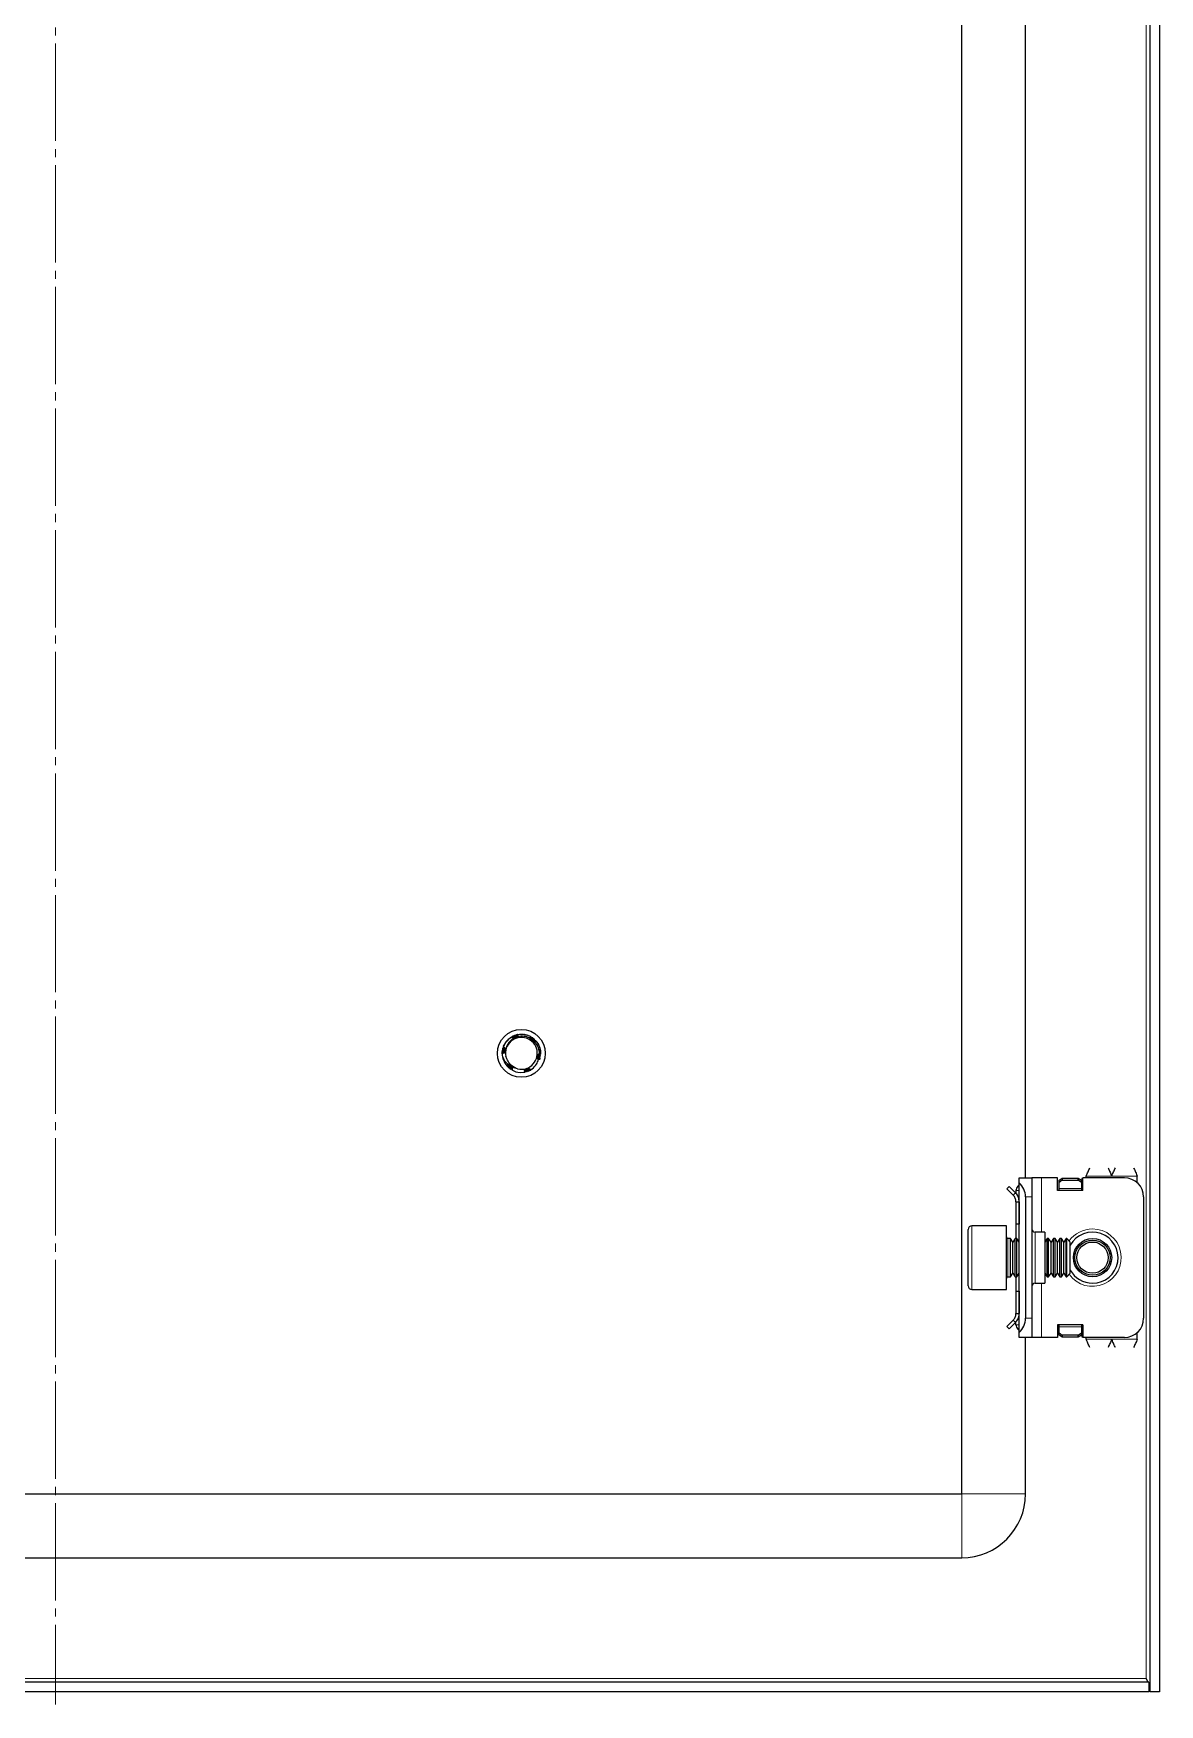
# Model space of a CAD drawing. Header units: millimetres. Extents: x -145 to 1084, y -299 to 966.
# Drawn here: x 907 to 1083.5, y -190.4 to 71.3 of the extents above; entities that cross this region are included whole.
import ezdxf

# ---------------------------------------------------------------- set-up
doc = ezdxf.new("R2010")
doc.units = ezdxf.units.MM
doc.linetypes.add('SLD-Осевая', pattern=[19.05, 15.24, -1.27, 1.27, -1.27])
doc.linetypes.add('SLD-Сплошная', pattern=[0])
doc.layers.add('FORMAT', color=7, linetype='SLD-Сплошная')

msp = doc.modelspace()

# ---------------------------------------------------------------- linework, layer by layer
at = {"color": 7, "linetype": 'SLD-Сплошная', "lineweight": 25}
for p, q in [((1081.98, 772.59), (1081.98, -188.41)), ((1083.48, 772.59), (1083.48, -188.41)), ((1052.48, -157.41), (1052.48, 741.59)), ((1062.48, -107.91), (1062.48, 692.09)), ((981.22, -86.45), (981.38, -86.32)), ((981.25, -86.48), (981.36, -86.29)), ((981.95, -85.84), (982.22, -85.71)), ((982.89, -85.47), (982.84, -85.48)), ((984.02, -85.46), (983.98, -85.46)), ((984.2, -85.5), (984.16, -85.49)), ((984.38, -85.55), (984.34, -85.54)), ((984.56, -85.61), (984.52, -85.6)), ((984.92, -85.78), (984.87, -85.75)), ((984.92, -85.78), (984.91, -85.89)), ((984.92, -85.78), (985.06, -85.89)), ((985.09, -85.88), (985.05, -85.86)), ((985.26, -86), (985.22, -85.97)), ((985.43, -86.13), (985.39, -86.1)), ((985.58, -86.26), (985.54, -86.23)), ((985.71, -86.4), (985.68, -86.37)), ((980.48, -88.41), (980.48, -88.41)), ((980.49, -88.22), (980.55, -87.91)), ((980.49, -88.22), (980.49, -88.27)), ((980.51, -88.01), (980.5, -88.06)), ((980.55, -87.81), (980.54, -87.86)), ((980.59, -87.61), (980.58, -87.66)), ((980.65, -87.43), (980.63, -87.48)), ((980.7, -87.29), (980.8, -87.11)), ((980.71, -87.3), (980.82, -87.11)), ((981.19, -89.28), (981.03, -88.87)), ((986.3, -87.38), (986.3, -87.37)), ((986.36, -87.55), (986.34, -87.51)), ((986.4, -87.73), (986.39, -87.69)), ((986.44, -87.91), (986.43, -87.87)), ((986.44, -88.92), (986.45, -88.87)), ((986.47, -88.1), (986.46, -88.06)), ((986.48, -88.3), (986.46, -88.54)), ((986.47, -88.71), (986.47, -88.66)), ((986.48, -88.3), (986.48, -88.25)), ((986.48, -88.51), (986.48, -88.46)), ((981.32, -90.49), (981.2, -90.36)), ((981.21, -90.37), (981.23, -90.39)), ((981.32, -90.49), (981.36, -90.53)), ((981.47, -90.63), (981.5, -90.67)), ((981.62, -90.77), (981.66, -90.8)), ((981.79, -90.89), (981.83, -90.92)), ((983.29, -91.41), (984.03, -91.34)), ((984.17, -91.33), (984.22, -91.32)), ((984.36, -91.28), (984.41, -91.27)), ((984.56, -91.21), (984.6, -91.2)), ((984.93, -91.04), (984.71, -91.12)), ((984.75, -91.13), (984.79, -91.11)), ((985.11, -90.94), (984.91, -91.05)), ((984.93, -90.97), (984.98, -91.02)), ((984.93, -91.04), (984.98, -91.02)), ((986.4, -89.12), (986.32, -89.35)), ((986.35, -89.31), (986.36, -89.26)), ((986.4, -89.12), (986.41, -89.07)), ((1059.92, -109.27), (1059.57, -109.63)), ((1060.54, -110.6), (1059.57, -109.63)), ((1060.9, -110.25), (1059.92, -109.27)), ((1060.98, -109.91), (1060.98, -110.31)), ((1061.28, -109.21), (1061.48, -109)), ((1061.48, -107.91), (1063.48, -107.91)), ((1061.48, -108.68), (1061.48, -107.91)), ((1061.48, -132.15), (1061.48, -108.68)), ((1063.48, -107.91), (1063.48, -110.91)), ((1064.98, -107.91), (1063.48, -107.91)), ((1067.48, -107.91), (1064.98, -107.91)), ((1067.48, -109.91), (1067.48, -107.91)), ((1071.48, -109.91), (1067.48, -109.91)), ((1067.73, -108.29), (1068.23, -107.94)), ((1068.23, -108.29), (1067.73, -108.65)), ((1067.73, -108.65), (1067.73, -108.29)), ((1067.73, -109.56), (1067.73, -108.65)), ((1067.73, -109.91), (1067.73, -109.56)), ((1068.23, -107.94), (1068.23, -108.29)), ((1068.23, -107.94), (1070.73, -107.94)), ((1068.23, -108.29), (1070.73, -108.29)), ((1070.73, -108.29), (1070.73, -107.94)), ((1070.73, -107.94), (1071.23, -108.29)), ((1071.23, -108.65), (1070.73, -108.29)), ((1071.23, -108.29), (1071.23, -108.65)), ((1071.23, -108.65), (1071.23, -109.56)), ((1071.23, -109.56), (1071.23, -109.91)), ((1071.28, -108.03), (1071.28, -109.91)), ((1071.48, -108.03), (1071.28, -108.03)), ((1071.48, -109.91), (1071.48, -107.91)), ((1077.98, -107.91), (1071.48, -107.91)), ((1071.98, -107.91), (1071.98, -107.66)), ((1079.98, -108.68), (1079.98, -107.66)), ((1060.54, -110.6), (1060.9, -110.25)), ((1060.98, -111.66), (1061.48, -111.66)), ((1060.98, -111.66), (1060.98, -115.16)), ((1061.48, -111.66), (1061.48, -115.16)), ((1062.48, -110.91), (1062.48, -129.91)), ((1063.48, -110.91), (1063.48, -129.91)), ((1080.98, -110.91), (1080.98, -129.91)), ((1061.48, -115.16), (1060.98, -115.16)), ((1060.98, -115.16), (1060.98, -117.41)), ((1053.48, -118.04), (1053.48, -116.01)), ((1059.48, -115.41), (1054.08, -115.41)), ((1059.48, -117.72), (1059.48, -115.41)), ((1059.48, -125.41), (1059.48, -117.72)), ((1060.1, -117.41), (1059.73, -117.41)), ((1060.48, -117.97), (1060.1, -117.41)), ((1060.1, -122.94), (1060.1, -117.41)), ((1060.87, -117.41), (1060.48, -117.97)), ((1061.1, -117.41), (1060.87, -117.41)), ((1060.87, -122.94), (1060.87, -117.41)), ((1061.48, -117.97), (1061.1, -117.41)), ((1061.1, -122.94), (1061.1, -117.41)), ((1065.48, -116.41), (1063.98, -116.41)), ((1065.48, -116.41), (1065.48, -124.41)), ((1065.87, -117.41), (1065.48, -117.97)), ((1066.1, -117.41), (1065.87, -117.41)), ((1065.87, -122.94), (1065.87, -117.41)), ((1066.48, -117.97), (1066.1, -117.41)), ((1066.1, -122.94), (1066.1, -117.41)), ((1066.87, -117.41), (1066.48, -117.97)), ((1067.1, -117.41), (1066.87, -117.41)), ((1066.87, -122.94), (1066.87, -117.41)), ((1067.48, -117.97), (1067.1, -117.41)), ((1067.1, -122.94), (1067.1, -117.41)), ((1067.87, -117.41), (1067.48, -117.97)), ((1068.1, -117.41), (1067.87, -117.41)), ((1067.87, -122.94), (1067.87, -117.41)), ((1068.48, -117.97), (1068.1, -117.41)), ((1068.1, -122.94), (1068.1, -117.41)), ((1068.87, -117.41), (1068.48, -117.97)), ((1068.93, -117.41), (1068.87, -117.41)), ((1068.87, -122.94), (1068.87, -117.41)), ((1069.48, -117.97), (1068.93, -117.41)), ((1068.93, -118.8), (1068.93, -117.41)), ((1053.48, -124.81), (1053.48, -118.04)), ((1060.48, -122.47), (1060.48, -117.97)), ((1066.48, -122.47), (1066.48, -117.97)), ((1067.48, -122.47), (1067.48, -117.97)), ((1068.48, -122.47), (1068.48, -117.97)), ((1068.93, -123.41), (1068.93, -118.8)), ((1069.48, -119.1), (1069.48, -117.97)), ((1069.48, -122.86), (1069.48, -119.1)), ((1060.1, -123.41), (1060.48, -122.86)), ((1060.1, -123.41), (1060.1, -122.94)), ((1060.48, -122.86), (1060.48, -122.47)), ((1060.48, -122.86), (1060.87, -123.41)), ((1060.87, -123.41), (1060.87, -122.94)), ((1061.1, -123.41), (1061.48, -122.86)), ((1061.1, -123.41), (1061.1, -122.94)), ((1065.48, -122.86), (1065.87, -123.41)), ((1065.87, -123.41), (1065.87, -122.94)), ((1066.1, -123.41), (1066.48, -122.86)), ((1066.1, -123.41), (1066.1, -122.94)), ((1066.48, -122.86), (1066.48, -122.47)), ((1066.48, -122.86), (1066.87, -123.41)), ((1066.87, -123.41), (1066.87, -122.94)), ((1067.1, -123.41), (1067.48, -122.86)), ((1067.1, -123.41), (1067.1, -122.94)), ((1067.48, -122.86), (1067.48, -122.47)), ((1067.48, -122.86), (1067.87, -123.41)), ((1067.87, -123.41), (1067.87, -122.94)), ((1068.1, -123.41), (1068.48, -122.86)), ((1068.1, -123.41), (1068.1, -122.94)), ((1068.48, -122.86), (1068.48, -122.47)), ((1068.48, -122.86), (1068.87, -123.41)), ((1068.87, -123.41), (1068.87, -122.94)), ((1068.93, -123.41), (1069.48, -122.86)), ((1054.08, -125.41), (1059.48, -125.41)), ((1059.73, -123.41), (1060.1, -123.41)), ((1060.87, -123.41), (1061.1, -123.41)), ((1060.98, -123.41), (1060.98, -125.66)), ((1063.98, -124.41), (1065.48, -124.41)), ((1065.87, -123.41), (1066.1, -123.41)), ((1066.87, -123.41), (1067.1, -123.41)), ((1067.87, -123.41), (1068.1, -123.41)), ((1068.87, -123.41), (1068.93, -123.41)), ((1060.98, -125.66), (1060.98, -129.16)), ((1060.98, -125.66), (1061.48, -125.66)), ((1061.48, -125.66), (1061.48, -129.16)), ((1060.54, -130.22), (1059.57, -131.2)), ((1060.9, -130.58), (1059.92, -131.55)), ((1060.54, -130.22), (1060.9, -130.58)), ((1060.98, -129.16), (1061.48, -129.16)), ((1060.98, -130.91), (1060.98, -130.45)), ((1063.48, -129.91), (1063.48, -132.91)), ((1059.92, -131.55), (1059.57, -131.2)), ((1061.48, -131.83), (1061.28, -131.62)), ((1061.48, -132.91), (1061.48, -132.15)), ((1063.48, -132.91), (1061.48, -132.91)), ((1062.48, -157.41), (1062.48, -132.91)), ((1064.98, -132.91), (1063.48, -132.91)), ((1067.48, -132.91), (1064.98, -132.91)), ((1071.48, -130.91), (1067.48, -130.91)), ((1067.48, -130.91), (1067.48, -132.91)), ((1067.73, -131.27), (1067.73, -130.91)), ((1067.73, -132.18), (1067.73, -131.27)), ((1067.73, -132.53), (1067.73, -132.18)), ((1067.73, -132.18), (1068.23, -132.53)), ((1068.23, -132.89), (1067.73, -132.53)), ((1068.23, -132.53), (1068.23, -132.89)), ((1070.73, -132.53), (1068.23, -132.53)), ((1070.73, -132.89), (1068.23, -132.89)), ((1070.73, -132.53), (1071.23, -132.18)), ((1070.73, -132.89), (1070.73, -132.53)), ((1071.23, -132.53), (1070.73, -132.89)), ((1071.23, -130.91), (1071.23, -131.27)), ((1071.23, -131.27), (1071.23, -132.18)), ((1071.23, -132.18), (1071.23, -132.53)), ((1071.28, -130.91), (1071.28, -132.8)), ((1071.28, -132.8), (1071.48, -132.8)), ((1071.48, -130.91), (1071.48, -132.91)), ((1077.98, -132.91), (1071.48, -132.91)), ((1071.98, -133.16), (1071.98, -132.91)), ((1079.98, -133.16), (1079.98, -132.15)), ((768.48, -157.41), (1052.48, -157.41)), ((768.48, -167.41), (1052.48, -167.41)), ((1081.78, -186.91), (739.18, -186.91)), ((1081.78, -188.41), (739.18, -188.41)), ((1081.38, -186.31), (1081.63, -186.91)), ((1081.78, -186.91), (1081.78, -188.41)), ((1083.48, -188.41), (1081.98, -188.41))]:
    msp.add_line(p, q, dxfattribs=at)
at = {"color": 7, "linetype": 'SLD-Сплошная', "lineweight": 18}
for p, q in [((1081.38, 770.49), (1081.38, -186.31)), ((1061.48, -109.91), (1060.98, -109.91)), ((1061.48, -109.41), (1061.28, -109.21)), ((1064.98, -107.91), (1064.98, -116.41)), ((1071.23, -109.56), (1067.73, -109.56)), ((1071.98, -107.66), (1075.98, -107.66)), ((1079.98, -107.66), (1075.98, -107.66)), ((1063.48, -110.91), (1062.48, -110.91)), ((1054.08, -115.41), (1054.08, -117.72)), ((1054.08, -117.72), (1054.08, -125.41)), ((1059.73, -117.41), (1059.73, -123.41)), ((1063.98, -116.41), (1063.98, -124.41)), ((1064.98, -124.41), (1064.98, -132.91)), ((1062.48, -129.91), (1063.48, -129.91)), ((1061.48, -130.91), (1060.98, -130.91)), ((1061.48, -131.41), (1061.28, -131.62)), ((1067.73, -131.27), (1071.23, -131.27)), ((1075.98, -133.16), (1071.98, -133.16)), ((1079.98, -133.16), (1075.98, -133.16)), ((1052.48, -157.41), (1052.48, -167.41)), ((1052.48, -157.41), (1062.48, -157.41)), ((1081.38, -186.31), (739.58, -186.31))]:
    msp.add_line(p, q, dxfattribs=at)
at = {"color": 7, "linetype": 'SLD-Сплошная', "lineweight": 25}
for centre, radius in [((983.48, -88.41), 3.75), ((1072.98, -120.41), 3), ((1072.98, -120.41), 2.76), ((1072.98, -120.41), 2.45)]:
    msp.add_circle(centre, radius, dxfattribs=at)
for centre, radius, start, end in [((983.48, -88.41), 2.5, 108.5944, 168.5944), ((983.48, -88.41), 2.5, 48.5944, 108.5944), ((983.48, -88.41), 3, 180, 220.7437), ((983.48, -88.41), 2.5, 168.5944, 190.5165), ((983.48, -88.41), 2.5, 288.5944, 348.5944), ((983.48, -88.41), 2.5, 348.5944, 48.5944), ((983.48, -88.41), 3, 239.9286, 266.2193), ((983.48, -88.41), 2.5, 255.8881, 288.5944), ((1061.98, -109.91), 1, 135, 180), ((1059.48, -110.91), 3, 0, 48.1897), ((1077.98, -110.91), 3, 0, 90), ((1054.08, -116.01), 0.6, 90, 180), ((1059.73, -117.16), 0.25, 180, 270), ((1063.98, -115.91), 0.5, 180, 270), ((1072.98, -120.41), 4, 270, 151.045), ((1072.98, -120.41), 4, 208.955, 270), ((1054.08, -124.81), 0.6, 180, 270), ((1059.73, -123.66), 0.25, 90, 180), ((1063.98, -124.91), 0.5, 90, 180), ((1059.48, -129.91), 3, 311.8103, 0), ((1077.98, -129.91), 3, 270, 0), ((1061.98, -130.91), 1, 180, 225), ((1052.48, -157.41), 10, 270, 0)]:
    msp.add_arc(centre, radius, start, end, dxfattribs=at)
at = {"color": 7, "linetype": 'SLD-Сплошная', "lineweight": 18}
for start, end in [(215.4622, 90), (90, 144.5378)]:
    msp.add_arc((1072.98, -120.41), 4.5, start, end, dxfattribs=at)
at = {"color": 7, "linetype": 'SLD-Сплошная', "lineweight": 25}
for points, knots in [([(980.65, -87.43), (980.86, -87.01), (981.17, -86.36), (981.76, -85.97), (981.96, -85.83)], [0, 0, 0, 0, 0.657042, 1, 1, 1, 1]), ([(980.94, -86.89), (980.95, -86.84), (981.06, -86.54), (981.3, -86.33), (981.51, -86.16)], [0, 0, 0, 0, 0.171865, 1, 1, 1, 1]), ([(982.33, -86.05), (982.26, -86.09), (981.94, -86.27), (981.45, -86.74), (981.14, -87.33), (981.05, -87.67), (981.03, -87.72)], [0, 0, 0, 0, 0.104785, 0.513079, 0.918136, 1, 1, 1, 1]), ([(981.34, -86.31), (981.34, -86.32), (981.33, -86.33), (981.32, -86.34), (981.31, -86.34)], [0, 0, 0, 0, 0.484232, 1, 1, 1, 1]), ([(981.48, -86.18), (981.47, -86.19), (981.46, -86.2), (981.45, -86.21), (981.44, -86.21)], [0, 0, 0, 0, 0.4851577, 1, 1, 1, 1]), ([(981.62, -86.06), (981.62, -86.07), (981.6, -86.08), (981.59, -86.09), (981.59, -86.09)], [0, 0, 0, 0, 0.484546, 1, 1, 1, 1]), ([(981.78, -85.95), (981.77, -85.95), (981.76, -85.96), (981.75, -85.97), (981.74, -85.97)], [0, 0, 0, 0, 0.482687, 1, 1, 1, 1]), ([(981.78, -85.95), (981.79, -85.94), (981.84, -85.9), (981.9, -85.88), (981.94, -85.86)], [0, 0, 0, 0, 0.230751, 1, 1, 1, 1]), ([(981.95, -85.84), (981.94, -85.84), (981.93, -85.85), (981.91, -85.86), (981.91, -85.86)], [0, 0, 0, 0, 0.480194, 1, 1, 1, 1]), ([(981.95, -85.84), (981.98, -85.86), (982.04, -85.89), (982.11, -85.96), (982.14, -86.01), (982.16, -86.04)], [0, 0, 0, 0, 0.362858, 0.693435, 1, 1, 1, 1]), ([(982.31, -86.1), (982.29, -86.09), (982.25, -86.09), (982.19, -86.06), (982.11, -86.01), (982.03, -85.93), (981.98, -85.87), (981.96, -85.83)], [0, 0, 0, 0, 0.084477, 0.253367, 0.470159, 0.686909, 1, 1, 1, 1]), ([(982.13, -85.74), (982.12, -85.74), (982.1, -85.75), (982.09, -85.76), (982.08, -85.76)], [0, 0, 0, 0, 0.4778665, 1, 1, 1, 1]), ([(982.24, -86.04), (982.24, -86.02), (982.23, -85.97), (982.19, -85.9), (982.15, -85.82), (982.1, -85.78), (982.08, -85.76)], [0, 0, 0, 0, 0.1541827, 0.4625673, 0.7280914, 1, 1, 1, 1]), ([(982.13, -85.74), (982.16, -85.76), (982.21, -85.8), (982.28, -85.87), (982.33, -85.95), (982.35, -86.02), (982.36, -86.05), (982.36, -86.06)], [0, 0, 0, 0, 0.260762, 0.494805, 0.723794, 0.94279, 1, 1, 1, 1]), ([(982.31, -85.65), (982.31, -85.65), (982.29, -85.66), (982.28, -85.67), (982.27, -85.67)], [0, 0, 0, 0, 0.476486, 1, 1, 1, 1]), ([(982.4, -86.07), (982.41, -86.05), (982.41, -86), (982.4, -85.91), (982.37, -85.82), (982.33, -85.74), (982.29, -85.69), (982.27, -85.67)], [0, 0, 0, 0, 0.114393, 0.350182, 0.585971, 0.790611, 1, 1, 1, 1]), ([(982.31, -85.65), (982.33, -85.64), (982.39, -85.62), (982.46, -85.6), (982.51, -85.6)], [0, 0, 0, 0, 0.301025, 1, 1, 1, 1]), ([(982.31, -85.65), (982.34, -85.67), (982.39, -85.72), (982.45, -85.8), (982.49, -85.88), (982.51, -85.96), (982.52, -86.03), (982.51, -86.06), (982.51, -86.07)], [0, 0, 0, 0, 0.218347, 0.4109902, 0.5987107, 0.7777436, 0.9456666, 1, 1, 1, 1]), ([(982.69, -86.04), (982.67, -86.05), (982.63, -86.06), (982.55, -86.07), (982.45, -86.07), (982.38, -86.06), (982.34, -86.05), (982.33, -86.05)], [0, 0, 0, 0, 0.099011, 0.388276, 0.61301, 0.895384, 1, 1, 1, 1]), ([(982.51, -85.58), (982.5, -85.58), (982.48, -85.59), (982.47, -85.59), (982.46, -85.59)], [0, 0, 0, 0, 0.4765794, 1, 1, 1, 1]), ([(982.54, -86.07), (982.54, -86.07), (982.55, -86.03), (982.56, -85.96), (982.56, -85.86), (982.54, -85.76), (982.51, -85.67), (982.48, -85.62), (982.46, -85.59)], [0, 0, 0, 0, 0.019058, 0.219488, 0.419831, 0.620151, 0.807785, 1, 1, 1, 1]), ([(982.51, -85.58), (982.53, -85.6), (982.58, -85.65), (982.62, -85.74), (982.65, -85.82), (982.66, -85.9), (982.65, -85.98), (982.64, -86.02), (982.64, -86.03)], [0, 0, 0, 0, 0.213002, 0.396975, 0.575181, 0.744364, 0.902779, 1, 1, 1, 1]), ([(982.7, -85.52), (982.69, -85.52), (982.68, -85.52), (982.66, -85.53), (982.65, -85.53)], [0, 0, 0, 0, 0.478977, 1, 1, 1, 1]), ([(982.66, -86.03), (982.67, -86.01), (982.69, -85.95), (982.71, -85.87), (982.72, -85.78), (982.71, -85.66), (982.67, -85.58), (982.65, -85.53)], [0, 0, 0, 0, 0.1470651, 0.3212312, 0.4953456, 0.6694433, 1, 1, 1, 1]), ([(982.95, -85.81), (982.95, -85.83), (982.92, -85.88), (982.86, -85.95), (982.77, -86.01), (982.71, -86.03), (982.69, -86.04)], [0, 0, 0, 0, 0.153621, 0.528305, 0.811762, 1, 1, 1, 1]), ([(982.7, -85.52), (982.72, -85.55), (982.76, -85.6), (982.79, -85.69), (982.8, -85.77), (982.79, -85.86), (982.78, -85.93), (982.75, -85.99), (982.73, -86.02), (982.73, -86.03)], [0, 0, 0, 0, 0.195461, 0.359649, 0.517607, 0.666788, 0.806268, 0.936243, 1, 1, 1, 1]), ([(982.77, -85.98), (982.77, -85.98), (982.81, -85.93), (982.84, -85.85), (982.87, -85.73), (982.87, -85.65), (982.86, -85.56), (982.85, -85.51), (982.84, -85.48)], [0, 0, 0, 0, 0.0013127, 0.3095816, 0.4937306, 0.6778354, 0.8376628, 1, 1, 1, 1]), ([(982.89, -85.47), (982.9, -85.5), (982.92, -85.55), (982.94, -85.64), (982.94, -85.72), (982.92, -85.8), (982.89, -85.89), (982.84, -85.94), (982.81, -85.98)], [0, 0, 0, 0, 0.162579, 0.32416, 0.478216, 0.623372, 0.759205, 1, 1, 1, 1]), ([(982.81, -85.98), (982.83, -85.96), (982.88, -85.92), (982.93, -85.86), (982.95, -85.82), (982.95, -85.81)], [0, 0, 0, 0, 0.4133204, 0.8335068, 1, 1, 1, 1]), ([(982.84, -85.49), (982.86, -85.48), (982.98, -85.44), (983.11, -85.43), (983.22, -85.43)], [0, 0, 0, 0, 0.169871, 1, 1, 1, 1]), ([(982.89, -85.47), (982.92, -85.47), (983.24, -85.41), (983.88, -85.4), (984.53, -85.58), (984.87, -85.75), (984.93, -85.79)], [0, 0, 0, 0, 0.044285, 0.46488, 0.894202, 1, 1, 1, 1]), ([(984.93, -86.09), (984.87, -86.06), (984.54, -85.88), (983.87, -85.7), (983.25, -85.74), (982.95, -85.81), (982.95, -85.81)], [0, 0, 0, 0, 0.102158, 0.551599, 0.99962, 1, 1, 1, 1]), ([(983.32, -85.44), (983.39, -85.43), (983.55, -85.4), (983.72, -85.42), (983.83, -85.43)], [0, 0, 0, 0, 0.399625, 1, 1, 1, 1]), ([(984, -85.48), (984.05, -85.48), (984.19, -85.48), (984.32, -85.53), (984.42, -85.56)], [0, 0, 0, 0, 0.317385, 1, 1, 1, 1]), ([(984.85, -86.07), (984.85, -86.06), (984.85, -86.03), (984.86, -85.97), (984.88, -85.88), (984.92, -85.82), (984.93, -85.79)], [0, 0, 0, 0, 0.058255, 0.305509, 0.64716, 1, 1, 1, 1]), ([(984.93, -86.09), (984.95, -86.07), (984.99, -86.02), (985.03, -85.94), (985.04, -85.88), (985.05, -85.86)], [0, 0, 0, 0, 0.351509, 0.671861, 1, 1, 1, 1]), ([(985.14, -86.54), (985.13, -86.53), (985.09, -86.5), (985.04, -86.43), (984.99, -86.35), (984.96, -86.26), (984.94, -86.18), (984.93, -86.12), (984.93, -86.09)], [0, 0, 0, 0, 0.066273, 0.267344, 0.423096, 0.618734, 0.814089, 1, 1, 1, 1]), ([(985.09, -85.88), (985.09, -85.92), (985.09, -85.99), (985.06, -86.08), (985.01, -86.16), (984.98, -86.21), (984.95, -86.23), (984.95, -86.23)], [0, 0, 0, 0, 0.275174, 0.522846, 0.765225, 0.99702, 1, 1, 1, 1]), ([(984.97, -86.28), (984.98, -86.28), (985.02, -86.25), (985.08, -86.2), (985.15, -86.13), (985.19, -86.05), (985.21, -86), (985.22, -85.97)], [0, 0, 0, 0, 0.084965, 0.329338, 0.573716, 0.784411, 1, 1, 1, 1]), ([(985.26, -86), (985.26, -86.03), (985.25, -86.1), (985.21, -86.19), (985.16, -86.27), (985.1, -86.33), (985.05, -86.37), (985.02, -86.38), (985.01, -86.38)], [0, 0, 0, 0, 0.222831, 0.420099, 0.612409, 0.79585, 0.967895, 1, 1, 1, 1]), ([(985.03, -86.41), (985.03, -86.41), (985.06, -86.4), (985.13, -86.37), (985.21, -86.32), (985.29, -86.25), (985.35, -86.18), (985.37, -86.12), (985.39, -86.1)], [0, 0, 0, 0, 0.002693, 0.20821, 0.413641, 0.619057, 0.807274, 1, 1, 1, 1]), ([(985.43, -86.13), (985.42, -86.16), (985.4, -86.23), (985.35, -86.31), (985.29, -86.38), (985.22, -86.43), (985.17, -86.46), (985.13, -86.47), (985.12, -86.47)], [0, 0, 0, 0, 0.219212, 0.409339, 0.593597, 0.768568, 0.932394, 1, 1, 1, 1]), ([(985.13, -86.49), (985.16, -86.49), (985.23, -86.47), (985.32, -86.44), (985.4, -86.38), (985.48, -86.32), (985.52, -86.26), (985.54, -86.23)], [0, 0, 0, 0, 0.190996, 0.383798, 0.576553, 0.78528, 1, 1, 1, 1]), ([(985.58, -86.26), (985.56, -86.3), (985.53, -86.36), (985.47, -86.43), (985.41, -86.48), (985.34, -86.52), (985.27, -86.55), (985.22, -86.55), (985.2, -86.55)], [0, 0, 0, 0, 0.211659, 0.390361, 0.562352, 0.724819, 0.876696, 1, 1, 1, 1]), ([(985.22, -86.57), (985.23, -86.57), (985.29, -86.57), (985.39, -86.55), (985.5, -86.51), (985.6, -86.45), (985.65, -86.4), (985.68, -86.37)], [0, 0, 0, 0, 0.046579, 0.362688, 0.551736, 0.740753, 1, 1, 1, 1]), ([(980.97, -88.13), (980.97, -88.14), (980.95, -88.17), (980.91, -88.22), (980.86, -88.28), (980.79, -88.33), (980.71, -88.37), (980.63, -88.4), (980.55, -88.41), (980.51, -88.41), (980.48, -88.41)], [0, 0, 0, 0, 0.060221, 0.18113, 0.301988, 0.42281, 0.589437, 0.75603, 0.87711, 1, 1, 1, 1]), ([(980.48, -88.42), (980.48, -88.37), (980.48, -88.29), (980.5, -88.22), (980.5, -88.19)], [0, 0, 0, 0, 0.6598587, 1, 1, 1, 1]), ([(980.48, -88.42), (980.52, -88.41), (980.58, -88.37), (980.67, -88.35), (980.73, -88.34), (980.76, -88.34)], [0, 0, 0, 0, 0.371226, 0.708872, 1, 1, 1, 1]), ([(981.41, -90.2), (981.39, -90.17), (981.14, -89.95), (980.8, -89.49), (980.56, -88.88), (980.5, -88.53), (980.48, -88.41)], [0, 0, 0, 0, 0.050685, 0.485619, 0.826643, 1, 1, 1, 1]), ([(980.49, -88.22), (980.52, -88.2), (980.59, -88.17), (980.68, -88.16), (980.78, -88.16), (980.86, -88.17), (980.91, -88.19), (980.93, -88.2)], [0, 0, 0, 0, 0.235039, 0.445532, 0.651268, 0.847853, 1, 1, 1, 1]), ([(980.84, -88.29), (980.81, -88.27), (980.75, -88.25), (980.66, -88.24), (980.57, -88.24), (980.52, -88.26), (980.49, -88.27)], [0, 0, 0, 0, 0.237597, 0.516729, 0.755527, 1, 1, 1, 1]), ([(980.95, -88.17), (980.92, -88.15), (980.87, -88.11), (980.78, -88.08), (980.69, -88.05), (980.59, -88.05), (980.53, -88.06), (980.5, -88.06)], [0, 0, 0, 0, 0.189173, 0.404697, 0.62022, 0.807935, 1, 1, 1, 1]), ([(980.51, -88.01), (980.55, -88), (980.61, -87.98), (980.71, -87.97), (980.8, -87.98), (980.88, -88.01), (980.94, -88.04), (980.97, -88.06), (980.98, -88.07)], [0, 0, 0, 0, 0.214065, 0.402363, 0.585629, 0.760234, 0.923894, 1, 1, 1, 1]), ([(981.01, -88.06), (981, -88.05), (980.97, -88.02), (980.9, -87.96), (980.82, -87.91), (980.73, -87.87), (980.63, -87.85), (980.57, -87.86), (980.54, -87.86)], [0, 0, 0, 0, 0.0698715, 0.2584547, 0.4469509, 0.6354224, 0.81547, 1, 1, 1, 1]), ([(980.55, -87.81), (980.55, -87.76), (980.57, -87.68), (980.6, -87.6), (980.61, -87.58)], [0, 0, 0, 0, 0.657988, 1, 1, 1, 1]), ([(980.55, -87.81), (980.58, -87.8), (980.65, -87.79), (980.74, -87.79), (980.83, -87.82), (980.9, -87.85), (980.96, -87.89), (980.99, -87.93), (981.01, -87.94)], [0, 0, 0, 0, 0.208898, 0.388587, 0.562428, 0.727295, 0.881578, 1, 1, 1, 1]), ([(981.01, -87.92), (981, -87.9), (980.96, -87.85), (980.9, -87.79), (980.83, -87.74), (980.75, -87.7), (980.67, -87.67), (980.61, -87.66), (980.58, -87.66)], [0, 0, 0, 0, 0.137266, 0.30795, 0.478578, 0.649185, 0.822833, 1, 1, 1, 1]), ([(980.59, -87.61), (980.62, -87.61), (980.68, -87.61), (980.77, -87.63), (980.85, -87.66), (980.92, -87.7), (980.97, -87.75), (981.01, -87.81), (981.03, -87.84), (981.04, -87.86)], [0, 0, 0, 0, 0.165667, 0.330522, 0.488809, 0.638525, 0.778629, 0.909213, 1, 1, 1, 1]), ([(981.01, -87.78), (981.01, -87.76), (980.98, -87.72), (980.93, -87.66), (980.86, -87.59), (980.78, -87.53), (980.71, -87.5), (980.66, -87.48), (980.63, -87.48)], [0, 0, 0, 0, 0.076151, 0.276704, 0.47712, 0.677473, 0.837574, 1, 1, 1, 1]), ([(980.65, -87.43), (980.68, -87.44), (980.73, -87.44), (980.81, -87.48), (980.88, -87.52), (980.94, -87.57), (980.99, -87.63), (981.02, -87.69), (981.04, -87.75), (981.04, -87.78), (981.04, -87.79)], [0, 0, 0, 0, 0.154027, 0.307095, 0.452862, 0.590123, 0.718565, 0.838856, 0.95247, 1, 1, 1, 1]), ([(980.72, -87.3), (980.74, -87.24), (980.77, -87.12), (980.83, -87), (980.87, -86.94)], [0, 0, 0, 0, 0.462482, 1, 1, 1, 1]), ([(980.85, -87.03), (980.88, -86.96), (980.96, -86.74), (981.13, -86.58), (981.24, -86.48)], [0, 0, 0, 0, 0.333789, 1, 1, 1, 1]), ([(980.98, -88.08), (980.97, -88.19), (980.95, -88.45), (981, -88.72), (981.03, -88.87)], [0, 0, 0, 0, 0.408521, 1, 1, 1, 1]), ([(981.03, -87.92), (981.03, -87.93), (981.02, -87.97), (981, -88.03), (980.98, -88.07), (980.98, -88.08)], [0, 0, 0, 0, 0.157682, 0.80304, 1, 1, 1, 1]), ([(981.03, -87.72), (981.04, -87.76), (981.05, -87.82), (981.04, -87.89), (981.03, -87.92)], [0, 0, 0, 0, 0.544473, 1, 1, 1, 1]), ([(981.22, -86.45), (981.21, -86.45), (981.2, -86.47), (981.18, -86.49), (981.17, -86.5)], [0, 0, 0, 0, 0.2967964, 1, 1, 1, 1]), ([(985.58, -86.62), (985.58, -86.62), (985.55, -86.63), (985.5, -86.65), (985.41, -86.66), (985.31, -86.64), (985.21, -86.6), (985.16, -86.55), (985.14, -86.54)], [0, 0, 0, 0, 0.045866, 0.230744, 0.387461, 0.658246, 0.861978, 1, 1, 1, 1]), ([(985.22, -86.6), (985.25, -86.61), (985.31, -86.63), (985.41, -86.64), (985.5, -86.64), (985.56, -86.62), (985.58, -86.62)], [0, 0, 0, 0, 0.251795, 0.502165, 0.752314, 1, 1, 1, 1]), ([(985.71, -86.4), (985.69, -86.43), (985.66, -86.48), (985.6, -86.53), (985.53, -86.58), (985.45, -86.61), (985.38, -86.62), (985.32, -86.62), (985.28, -86.61), (985.26, -86.61)], [0, 0, 0, 0, 0.169226, 0.337427, 0.497935, 0.649179, 0.790582, 0.922688, 1, 1, 1, 1]), ([(986.32, -88.45), (986.32, -88.38), (986.3, -87.99), (986.12, -87.32), (985.75, -86.84), (985.58, -86.62)], [0, 0, 0, 0, 0.108003, 0.585763, 1, 1, 1, 1]), ([(985.71, -86.4), (985.83, -86.55), (986.11, -86.9), (986.4, -87.56), (986.46, -88.07), (986.48, -88.33)], [0, 0, 0, 0, 0.274163, 0.639603, 1, 1, 1, 1]), ([(985.8, -86.53), (985.84, -86.57), (985.97, -86.71), (986.07, -86.88), (986.13, -87)], [0, 0, 0, 0, 0.288707, 1, 1, 1, 1]), ([(986.19, -89.38), (986.18, -89.38), (986.15, -89.37), (986.1, -89.34), (986.04, -89.3), (985.99, -89.24), (985.95, -89.17), (985.92, -89.06), (985.92, -88.97), (985.93, -88.92), (985.93, -88.91)], [0, 0, 0, 0, 0.022761, 0.192243, 0.346896, 0.477535, 0.588677, 0.783334, 0.968624, 1, 1, 1, 1]), ([(985.92, -88.98), (985.92, -89.01), (985.93, -89.08), (985.97, -89.16), (986.02, -89.24), (986.08, -89.3), (986.14, -89.35), (986.17, -89.37), (986.19, -89.38)], [0, 0, 0, 0, 0.182737, 0.363423, 0.543947, 0.724373, 0.904747, 1, 1, 1, 1]), ([(985.93, -88.91), (985.94, -88.88), (985.96, -88.8), (986.02, -88.7), (986.08, -88.61), (986.15, -88.55), (986.22, -88.5), (986.28, -88.47), (986.31, -88.46), (986.32, -88.45)], [0, 0, 0, 0, 0.125166, 0.336769, 0.488675, 0.640371, 0.791962, 0.943503, 1, 1, 1, 1]), ([(985.94, -88.95), (985.95, -88.97), (985.97, -89.02), (986.03, -89.08), (986.1, -89.15), (986.19, -89.21), (986.27, -89.24), (986.33, -89.26), (986.36, -89.26)], [0, 0, 0, 0, 0.112687, 0.266978, 0.464332, 0.661607, 0.829157, 1, 1, 1, 1]), ([(986.4, -89.12), (986.36, -89.12), (986.3, -89.13), (986.21, -89.12), (986.12, -89.09), (986.05, -89.05), (985.99, -89), (985.96, -88.96), (985.95, -88.94)], [0, 0, 0, 0, 0.207037, 0.3827201, 0.5521197, 0.7123653, 0.8622098, 1, 1, 1, 1]), ([(986.44, -88.92), (986.41, -88.93), (986.34, -88.95), (986.24, -88.95), (986.16, -88.93), (986.08, -88.9), (986.01, -88.86), (985.98, -88.83), (985.96, -88.81)], [0, 0, 0, 0, 0.205811, 0.38496, 0.558827, 0.724121, 0.878934, 1, 1, 1, 1]), ([(985.98, -88.86), (986, -88.89), (986.04, -88.93), (986.12, -88.99), (986.21, -89.04), (986.31, -89.06), (986.38, -89.07), (986.41, -89.07)], [0, 0, 0, 0, 0.183111, 0.381533, 0.579913, 0.787111, 1, 1, 1, 1]), ([(986.01, -88.73), (986.03, -88.75), (986.08, -88.79), (986.17, -88.84), (986.26, -88.87), (986.36, -88.88), (986.42, -88.87), (986.45, -88.87)], [0, 0, 0, 0, 0.19243, 0.403622, 0.614801, 0.805152, 1, 1, 1, 1]), ([(986.47, -88.71), (986.44, -88.73), (986.37, -88.75), (986.27, -88.76), (986.18, -88.76), (986.1, -88.74), (986.04, -88.72), (986.02, -88.7), (986.02, -88.7)], [0, 0, 0, 0, 0.227908, 0.430276, 0.627707, 0.816134, 0.99284, 1, 1, 1, 1]), ([(986.09, -88.61), (986.09, -88.62), (986.13, -88.64), (986.2, -88.66), (986.3, -88.68), (986.39, -88.68), (986.44, -88.67), (986.47, -88.66)], [0, 0, 0, 0, 0.050156, 0.304513, 0.55888, 0.776903, 1, 1, 1, 1]), ([(986.48, -88.51), (986.45, -88.52), (986.39, -88.55), (986.29, -88.58), (986.21, -88.58), (986.15, -88.57), (986.13, -88.57)], [0, 0, 0, 0, 0.293779, 0.558982, 0.818494, 1, 1, 1, 1]), ([(986.18, -87.12), (986.19, -87.14), (986.28, -87.28), (986.33, -87.44), (986.36, -87.57)], [0, 0, 0, 0, 0.192577, 1, 1, 1, 1]), ([(986.26, -88.48), (986.28, -88.48), (986.32, -88.49), (986.4, -88.48), (986.46, -88.47), (986.48, -88.46)], [0, 0, 0, 0, 0.236131, 0.613435, 1, 1, 1, 1]), ([(986.37, -87.67), (986.39, -87.71), (986.45, -87.86), (986.46, -88.02), (986.47, -88.14)], [0, 0, 0, 0, 0.28291, 1, 1, 1, 1]), ([(982.48, -90.65), (982.4, -90.61), (982.08, -90.45), (981.57, -90.04), (981.32, -89.53), (981.19, -89.28)], [0, 0, 0, 0, 0.130652, 0.560007, 1, 1, 1, 1]), ([(981.21, -90.37), (981.23, -90.35), (981.26, -90.3), (981.32, -90.24), (981.38, -90.21), (981.41, -90.2), (981.41, -90.2)], [0, 0, 0, 0, 0.315056, 0.630194, 0.945514, 1, 1, 1, 1]), ([(981.77, -90.24), (981.74, -90.23), (981.69, -90.22), (981.6, -90.22), (981.52, -90.23), (981.44, -90.25), (981.33, -90.3), (981.27, -90.36), (981.23, -90.39)], [0, 0, 0, 0, 0.149407, 0.278563, 0.407661, 0.536722, 0.727045, 1, 1, 1, 1]), ([(981.32, -90.49), (981.34, -90.47), (981.37, -90.42), (981.43, -90.35), (981.49, -90.3), (981.56, -90.26), (981.64, -90.24), (981.71, -90.24), (981.76, -90.25), (981.79, -90.25)], [0, 0, 0, 0, 0.159446, 0.318034, 0.469983, 0.61348, 0.747649, 0.872856, 1, 1, 1, 1]), ([(981.84, -90.29), (981.83, -90.29), (981.8, -90.29), (981.73, -90.3), (981.65, -90.32), (981.57, -90.35), (981.49, -90.4), (981.42, -90.45), (981.38, -90.5), (981.36, -90.53)], [0, 0, 0, 0, 0.018281, 0.175639, 0.332896, 0.490097, 0.647274, 0.821632, 1, 1, 1, 1]), ([(981.41, -90.2), (981.43, -90.19), (981.47, -90.18), (981.56, -90.17), (981.66, -90.19), (981.75, -90.23), (981.83, -90.28), (981.91, -90.36), (981.99, -90.48), (982.01, -90.56), (982.02, -90.6)], [0, 0, 0, 0, 0.073646, 0.169563, 0.351373, 0.438893, 0.519676, 0.682906, 0.8512, 1, 1, 1, 1]), ([(981.47, -90.63), (981.48, -90.6), (981.5, -90.54), (981.56, -90.46), (981.62, -90.4), (981.69, -90.35), (981.76, -90.32), (981.82, -90.31), (981.85, -90.31), (981.85, -90.31)], [0, 0, 0, 0, 0.198035, 0.367663, 0.531495, 0.686664, 0.831818, 0.981917, 1, 1, 1, 1]), ([(981.91, -90.37), (981.91, -90.37), (981.86, -90.38), (981.79, -90.41), (981.7, -90.45), (981.62, -90.51), (981.55, -90.58), (981.52, -90.64), (981.5, -90.67)], [0, 0, 0, 0, 0.0505, 0.241124, 0.431653, 0.622154, 0.808692, 1, 1, 1, 1]), ([(981.62, -90.77), (981.63, -90.73), (981.64, -90.66), (981.69, -90.58), (981.74, -90.51), (981.81, -90.45), (981.87, -90.41), (981.91, -90.4), (981.93, -90.4)], [0, 0, 0, 0, 0.209239, 0.392702, 0.571062, 0.740844, 0.899958, 1, 1, 1, 1]), ([(981.98, -90.48), (981.95, -90.49), (981.89, -90.51), (981.82, -90.57), (981.75, -90.64), (981.7, -90.71), (981.67, -90.77), (981.66, -90.8)], [0, 0, 0, 0, 0.172104, 0.391099, 0.610089, 0.802801, 1, 1, 1, 1]), ([(981.79, -90.89), (981.79, -90.85), (981.8, -90.78), (981.84, -90.69), (981.88, -90.61), (981.93, -90.55), (981.97, -90.52), (981.99, -90.51)], [0, 0, 0, 0, 0.240212, 0.454711, 0.664287, 0.864517, 1, 1, 1, 1]), ([(982.02, -90.62), (982, -90.64), (981.95, -90.68), (981.9, -90.75), (981.85, -90.83), (981.84, -90.89), (981.83, -90.92)], [0, 0, 0, 0, 0.228254, 0.510351, 0.752319, 1, 1, 1, 1]), ([(981.96, -91), (981.96, -90.96), (981.97, -90.89), (981.99, -90.8), (982.02, -90.74), (982.04, -90.71), (982.04, -90.71)], [0, 0, 0, 0, 0.3571393, 0.6809788, 0.9981828, 1, 1, 1, 1]), ([(982.02, -90.6), (982.02, -90.62), (982.03, -90.66), (982.04, -90.74), (982.04, -90.83), (982.02, -90.92), (981.99, -90.98), (981.98, -91.01)], [0, 0, 0, 0, 0.113604, 0.31095, 0.508229, 0.75166, 1, 1, 1, 1]), ([(982.87, -90.84), (982.59, -90.79), (982.3, -90.73), (982.03, -90.6), (982.02, -90.6)], [0, 0, 0, 0, 0.965671, 1, 1, 1, 1]), ([(982.87, -90.84), (982.78, -90.8), (982.65, -90.74), (982.52, -90.67), (982.48, -90.65)], [0, 0, 0, 0, 0.6817331, 1, 1, 1, 1]), ([(984.03, -91.34), (984.02, -91.32), (984, -91.27), (983.99, -91.2), (983.99, -91.12), (984, -91.04), (984.04, -90.96), (984.1, -90.88), (984.2, -90.82), (984.26, -90.79), (984.28, -90.78)], [0, 0, 0, 0, 0.098631, 0.238541, 0.378532, 0.49895, 0.601027, 0.777401, 0.9101, 1, 1, 1, 1]), ([(984.18, -90.83), (984.18, -90.84), (984.15, -90.86), (984.11, -90.92), (984.07, -91), (984.04, -91.09), (984.02, -91.18), (984.02, -91.27), (984.03, -91.32), (984.03, -91.34)], [0, 0, 0, 0, 0.036757, 0.196192, 0.355485, 0.51469, 0.719746, 0.882005, 1, 1, 1, 1]), ([(984.17, -91.33), (984.16, -91.31), (984.13, -91.25), (984.11, -91.17), (984.1, -91.09), (984.11, -91.01), (984.13, -90.92), (984.17, -90.86), (984.2, -90.82)], [0, 0, 0, 0, 0.16279, 0.324686, 0.479688, 0.626058, 0.76302, 1, 1, 1, 1]), ([(984.26, -90.8), (984.25, -90.82), (984.22, -90.87), (984.19, -90.96), (984.18, -91.06), (984.18, -91.19), (984.2, -91.27), (984.22, -91.32)], [0, 0, 0, 0, 0.13286, 0.29106, 0.491007, 0.69089, 1, 1, 1, 1]), ([(984.36, -91.28), (984.34, -91.25), (984.3, -91.2), (984.26, -91.11), (984.24, -91.03), (984.24, -90.95), (984.25, -90.87), (984.27, -90.82), (984.29, -90.79), (984.29, -90.78)], [0, 0, 0, 0, 0.198483, 0.367712, 0.531083, 0.685778, 0.830503, 0.965152, 1, 1, 1, 1]), ([(984.28, -90.78), (984.29, -90.78), (984.34, -90.76), (984.42, -90.75), (984.52, -90.75), (984.61, -90.76), (984.7, -90.79), (984.78, -90.83), (984.85, -90.87), (984.91, -90.92), (984.94, -90.96), (984.95, -90.97)], [0, 0, 0, 0, 0.04296, 0.1733, 0.274263, 0.401081, 0.527716, 0.654259, 0.780759, 0.936852, 1, 1, 1, 1]), ([(984.37, -90.76), (984.37, -90.77), (984.35, -90.81), (984.34, -90.88), (984.33, -90.98), (984.34, -91.08), (984.36, -91.18), (984.39, -91.24), (984.41, -91.27)], [0, 0, 0, 0, 0.043388, 0.23288, 0.422274, 0.611632, 0.803279, 1, 1, 1, 1]), ([(984.56, -91.21), (984.53, -91.19), (984.48, -91.14), (984.43, -91.06), (984.4, -90.98), (984.38, -90.89), (984.38, -90.82), (984.39, -90.78), (984.4, -90.76)], [0, 0, 0, 0, 0.208724, 0.39105, 0.568219, 0.73683, 0.894853, 1, 1, 1, 1]), ([(984.49, -90.75), (984.49, -90.78), (984.48, -90.85), (984.49, -90.94), (984.51, -91.04), (984.55, -91.12), (984.59, -91.17), (984.6, -91.2)], [0, 0, 0, 0, 0.181695, 0.396783, 0.61186, 0.803681, 1, 1, 1, 1]), ([(984.75, -91.13), (984.72, -91.11), (984.66, -91.07), (984.6, -90.99), (984.56, -90.91), (984.53, -90.83), (984.53, -90.78), (984.53, -90.76)], [0, 0, 0, 0, 0.234253, 0.442787, 0.646465, 0.841043, 1, 1, 1, 1]), ([(984.64, -90.78), (984.64, -90.78), (984.64, -90.81), (984.66, -90.88), (984.69, -90.97), (984.73, -91.05), (984.77, -91.09), (984.79, -91.11)], [0, 0, 0, 0, 0.00279, 0.269575, 0.536371, 0.765499, 1, 1, 1, 1]), ([(984.93, -91.04), (984.9, -91.02), (984.84, -90.98), (984.77, -90.91), (984.73, -90.85), (984.72, -90.81), (984.71, -90.8)], [0, 0, 0, 0, 0.319514, 0.608493, 0.891527, 1, 1, 1, 1]), ([(984.95, -90.97), (985.02, -90.92), (985.37, -90.69), (985.86, -90.18), (986.08, -89.63), (986.19, -89.38)], [0, 0, 0, 0, 0.128781, 0.613629, 1, 1, 1, 1]), ([(986.35, -89.31), (986.32, -89.3), (986.26, -89.3), (986.18, -89.28), (986.1, -89.24), (986.04, -89.19), (985.99, -89.14), (985.95, -89.08), (985.93, -89.04), (985.93, -89.02)], [0, 0, 0, 0, 0.164802, 0.328662, 0.485343, 0.633184, 0.771489, 0.900657, 1, 1, 1, 1]), ([(986.36, -89.24), (986.35, -89.27), (986.35, -89.33), (986.32, -89.38), (986.3, -89.42)], [0, 0, 0, 0, 0.405617, 1, 1, 1, 1]), ([(1071.98, -107.66), (1072.08, -107.42), (1072.27, -106.93), (1072.46, -106.54), (1072.56, -106.34)], [0, 0, 0, 0, 0.502065, 1, 1, 1, 1]), ([(1075.41, -106.35), (1075.49, -106.51), (1075.67, -106.86), (1075.86, -107.34), (1075.97, -107.62), (1075.98, -107.66)], [0, 0, 0, 0, 0.415483, 0.917152, 1, 1, 1, 1]), ([(1075.98, -107.66), (1076.08, -107.42), (1076.27, -106.93), (1076.46, -106.54), (1076.56, -106.34)], [0, 0, 0, 0, 0.5020654, 1, 1, 1, 1]), ([(1079.41, -106.35), (1079.49, -106.51), (1079.67, -106.86), (1079.86, -107.34), (1079.97, -107.62), (1079.98, -107.66)], [0, 0, 0, 0, 0.415483, 0.917152, 1, 1, 1, 1]), ([(1060.98, -111.66), (1060.96, -111.47), (1060.93, -111.18), (1060.75, -110.83), (1060.61, -110.68), (1060.54, -110.6)], [0, 0, 0, 0, 0.4850424, 0.7384039, 1, 1, 1, 1]), ([(1061.48, -111.66), (1061.46, -111.42), (1061.41, -110.94), (1061.12, -110.48), (1060.93, -110.28), (1060.9, -110.25)], [0, 0, 0, 0, 0.461863, 0.923726, 1, 1, 1, 1]), ([(1060.54, -130.22), (1060.66, -130.07), (1060.85, -129.85), (1060.97, -129.47), (1060.98, -129.27), (1060.98, -129.16)], [0, 0, 0, 0, 0.485042, 0.738404, 1, 1, 1, 1]), ([(1060.9, -130.58), (1061.05, -130.39), (1061.36, -130.01), (1061.48, -129.48), (1061.48, -129.2), (1061.48, -129.16)], [0, 0, 0, 0, 0.461863, 0.923726, 1, 1, 1, 1]), ([(1072.56, -134.48), (1072.48, -134.32), (1072.3, -133.97), (1072.11, -133.48), (1072, -133.2), (1071.98, -133.16)], [0, 0, 0, 0, 0.415483, 0.917152, 1, 1, 1, 1]), ([(1075.98, -133.16), (1075.89, -133.41), (1075.7, -133.89), (1075.51, -134.29), (1075.41, -134.49)], [0, 0, 0, 0, 0.502065, 1, 1, 1, 1]), ([(1076.56, -134.48), (1076.48, -134.32), (1076.3, -133.97), (1076.11, -133.48), (1076, -133.2), (1075.98, -133.16)], [0, 0, 0, 0, 0.4154826, 0.9171518, 1, 1, 1, 1]), ([(1079.98, -133.16), (1079.89, -133.41), (1079.7, -133.89), (1079.51, -134.29), (1079.41, -134.49)], [0, 0, 0, 0, 0.5020654, 1, 1, 1, 1]), ([(1081.78, -187.3), (1081.79, -187.32), (1081.94, -187.69), (1081.96, -188.06), (1081.98, -188.41)], [0, 0, 0, 0, 0.054097, 1, 1, 1, 1])]:
    msp.add_open_spline(points, degree=3, knots=knots, dxfattribs=at)
msp.add_open_spline([(1081.78, -186.91), (1081.75, -186.9), (1081.68, -186.89), (1081.58, -186.75), (1081.48, -186.55), (1081.42, -186.39), (1081.38, -186.31)], degree=3, dxfattribs=at)
at = {"layer": 'FORMAT', "linetype": 'SLD-Осевая', "lineweight": 18}
msp.add_line((910.48, 774.59), (910.48, -190.41), dxfattribs=at)

doc.saveas('drawing.dxf')
